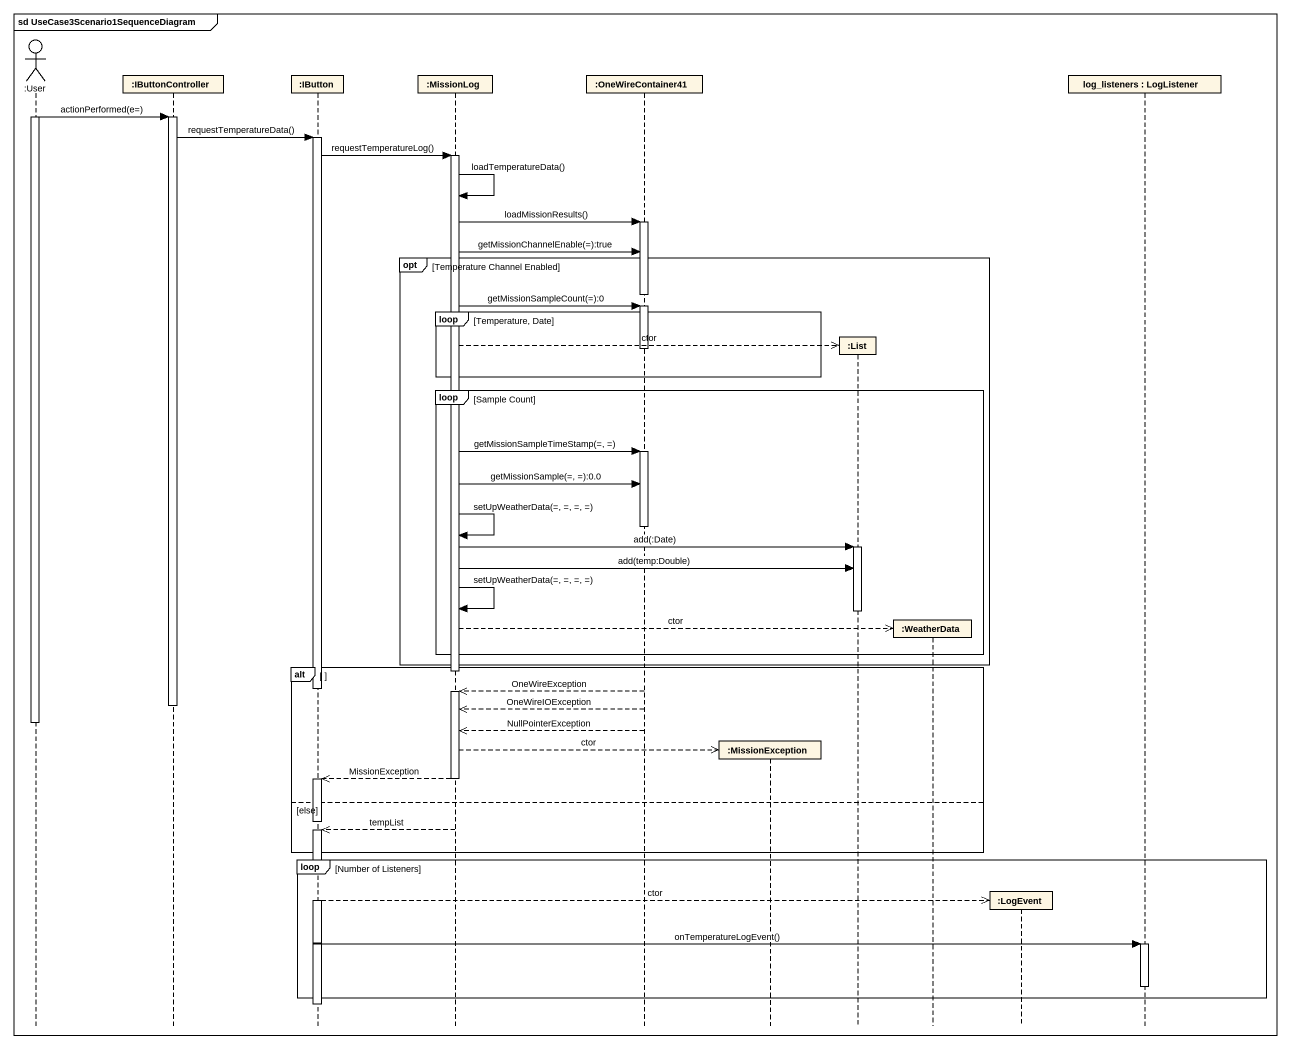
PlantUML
@startuml
mainframe sd UseCase3Scenario1SequenceDiagram
hide footbox
actor ":User" as User
participant ":IButtonController" as IButtonController
participant ":IButton" as IButton
participant ":MissionLog" as MissionLog
participant ":OneWireContainer41" as OneWireContainer41
participant ":MissionException" as MissionException
participant ":List" as List
participant ":WeatherData" as WeatherData
participant ":LogEvent" as LogEvent
participant "log_listeners : LogListener" as log_listeners

activate User
User -> IButtonController : actionPerformed(e=)
activate IButtonController
IButtonController -> IButton : requestTemperatureData()
activate IButton
IButton -> MissionLog : requestTemperatureLog()
activate MissionLog
MissionLog -> MissionLog : loadTemperatureData()
MissionLog -> OneWireContainer41 : loadMissionResults()
activate OneWireContainer41
MissionLog -> OneWireContainer41 : getMissionChannelEnable(=):true
opt Temperature Channel Enabled
  deactivate OneWireContainer41
  MissionLog -> OneWireContainer41 : getMissionSampleCount(=):0
  activate OneWireContainer41
  loop Temperature, Date
    MissionLog -->> List ** : ctor
    deactivate OneWireContainer41
  end
  loop Sample Count
    MissionLog -> OneWireContainer41 : getMissionSampleTimeStamp(=, =)
    activate OneWireContainer41
    MissionLog -> OneWireContainer41 : getMissionSample(=, =):0.0
    deactivate OneWireContainer41
    MissionLog -> MissionLog : setUpWeatherData(=, =, =, =)
    MissionLog -> List : add(:Date)
    activate List
    MissionLog -> List : add(temp:Double)
    MissionLog -> MissionLog : setUpWeatherData(=, =, =, =)
    deactivate List
    MissionLog -->> WeatherData ** : ctor
  end
end
alt
  deactivate MissionLog
  deactivate IButton
  OneWireContainer41 -->> MissionLog : OneWireException
  activate MissionLog
  deactivate IButtonController
  OneWireContainer41 -->> MissionLog : OneWireIOException
  deactivate User
  OneWireContainer41 -->> MissionLog : NullPointerException
  MissionLog -->> MissionException ** : ctor
  MissionLog -->> IButton : MissionException
  deactivate MissionLog
  activate IButton
else else
  deactivate IButton
  MissionLog -->> IButton : tempList
  activate IButton
end
loop Number of Listeners
  IButton -->> LogEvent ** : ctor
  IButton -> log_listeners : onTemperatureLogEvent()
  activate log_listeners
  deactivate log_listeners
end
deactivate IButton
@enduml
